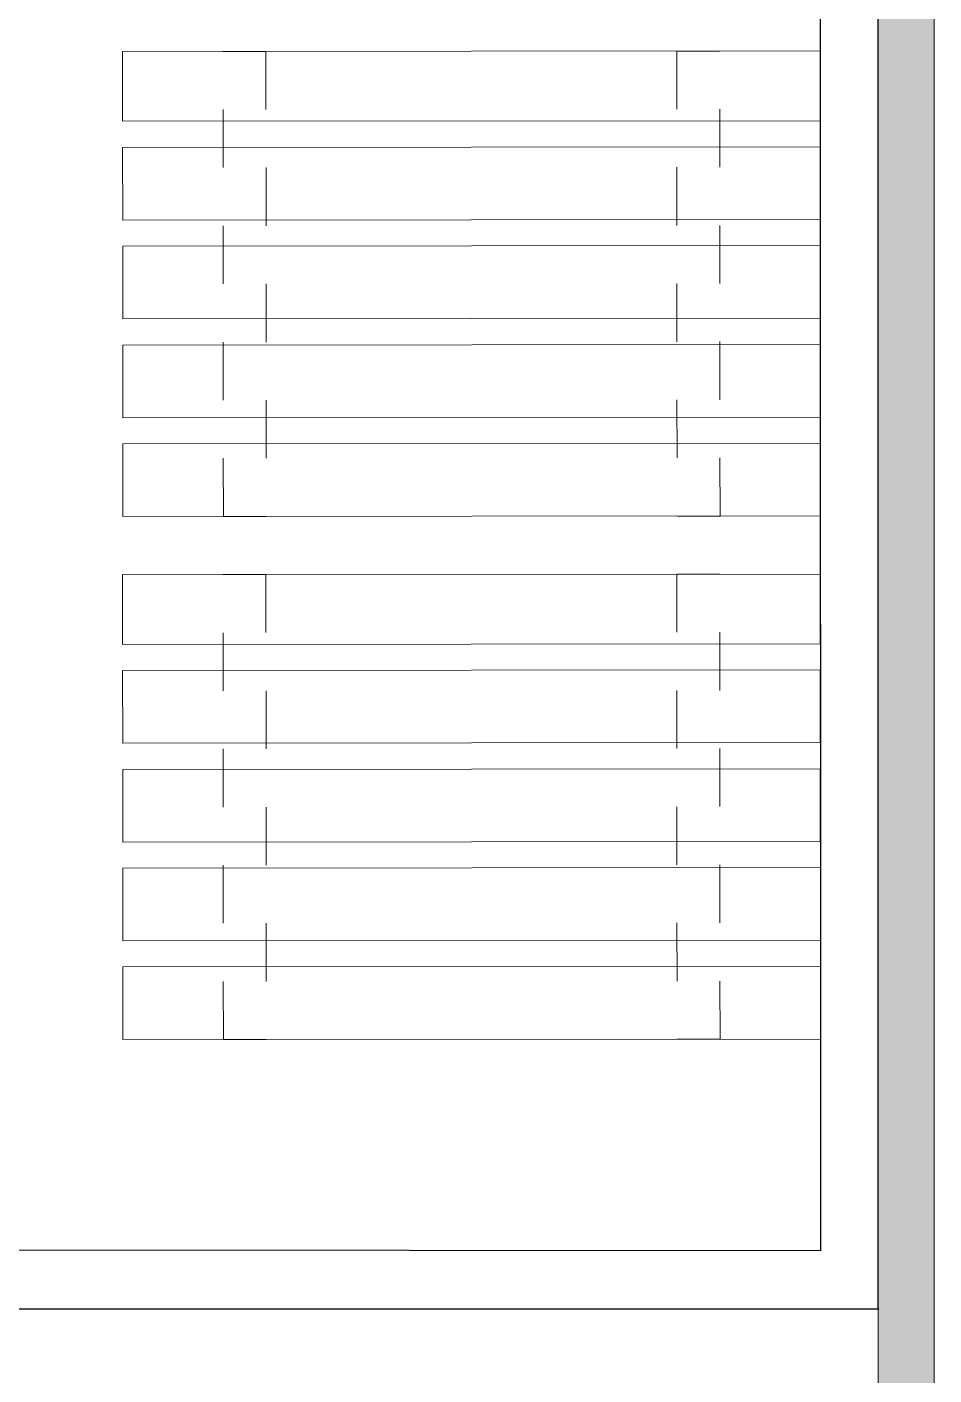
# Model space of a CAD drawing. Header units: millimetres. Extents: x 15590 to 15992, y 1055 to 1132.
# Drawn here: x 15917.766 to 15919.327, y 1109.255 to 1111.575 of the extents above; entities that cross this region are included whole.
import ezdxf

# ---------------------------------------------------------------- set-up
doc = ezdxf.new("R2010")
doc.units = ezdxf.units.MM
doc.header["$MEASUREMENT"] = 0
doc.linetypes.add('CACHE2', pattern=[0.1875, 0.125, -0.0625])
doc.layers.get('0').update_dxf_attribs({"lineweight": 9})
doc.layers.add('DM cloison', color=7, linetype='Continuous', lineweight=9)
doc.layers.add('DM sanitaire', color=7, linetype='Continuous', lineweight=9)
doc.layers.add('Mobilier', color=252, linetype='Continuous')
doc.layers.add('surgeles', color=4, linetype='Continuous')

# ---------------------------------------------------------------- blocks, each defined once
blk = doc.blocks.new('*U39')
at = {"layer": 'DM cloison'}
blk.add_hatch(color=2, dxfattribs=at).paths.add_polyline_path([(96, 5864.3), (0, 5864.3), (0, 0), (96, 0)])
blk.add_lwpolyline([(0, 5864.3), (0, 0), (96, 0), (96, 5864.3)], close=True, dxfattribs=at)
blk = doc.blocks.new('A$C29413FD8')
at = {"layer": 'Mobilier', "color": 34, "linetype": 'Continuous', "lineweight": 9}
for p, q in [((0.125, 1.2), (0, 1.2)), ((0, 1.2), (0, 0)), ((0.125, 1.2), (0.125, 0)), ((0.295, 1.2), (0.17, 1.2)), ((0.17, 1.2), (0.17, 0)), ((0.295, 1.2), (0.295, 0)), ((0.465, 1.2), (0.34, 1.2)), ((0.34, 1.2), (0.34, 0)), ((0.465, 1.2), (0.465, 0)), ((0.635, 1.2), (0.51, 1.2)), ((0.51, 1.2), (0.51, 0)), ((0.635, 1.2), (0.635, 0)), ((0.8, 1.2), (0.68, 1.2)), ((0.68, 1.2), (0.68, 0)), ((0.8, 0), (0.8, 1.2)), ((0, 0), (0.125, 0)), ((0.17, 0), (0.295, 0)), ((0.34, 0), (0.465, 0)), ((0.51, 0), (0.635, 0)), ((0.68, 0), (0.8, 0))]:
    blk.add_line(p, q, dxfattribs=at)
at = {"layer": 'Mobilier', "color": 34, "linetype": 'CACHE2', "lineweight": 9, "ltscale": 0.8}
for points in [[(0, 1.0272), (0.8, 1.0272), (0.8, 0.9533), (0, 0.9533)], [(0, 0.1728), (0.8, 0.1728), (0.8, 0.2467), (0, 0.2467)]]:
    blk.add_lwpolyline(points, close=True, dxfattribs=at)

msp = doc.modelspace()

# ---------------------------------------------------------------- linework, layer by layer
msp.add_circle((15910.6295, 1093.1562), 38.4411)
at = {"layer": 'DM sanitaire', "color": 7, "linetype": 'Continuous'}
for p in [(15919.3266, 1110.9816), (15919.3266, 1110.3816)]:
    msp.add_line(p, (15919.3266, 1111.1816), dxfattribs=at)
at = {"layer": 'surgeles', "color": 5}
for p, q in [((15919.2306, 1109.3688), (15919.2306, 1115.3334)), ((15919.1317, 1109.4688), (15919.1306, 1115.2334)), ((15919.1314, 1109.4688), (15916.2589, 1109.4721)), ((15919.2314, 1109.3688), (15916.2474, 1109.3688))]:
    msp.add_line(p, q, dxfattribs=at)

# ---------------------------------------------------------------- block references
at = {"rotation": 90.046047387986}
for p in [(15919.1312, 1110.7334), (15919.1312, 1109.8334)]:
    msp.add_blockref('A$C29413FD8', p, dxfattribs=at)
at = {"layer": 'DM cloison', "xscale": 0.001, "yscale": 0.001, "zscale": 0.001}
msp.add_blockref('*U39', (15919.2306, 1107.1696), dxfattribs=at)

doc.saveas('drawing.dxf')
